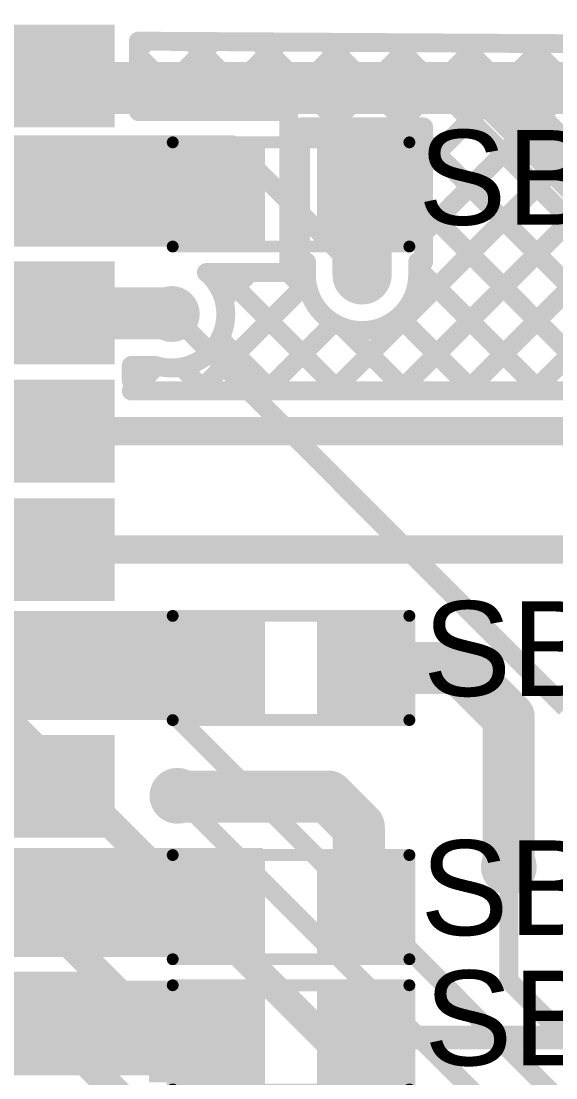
# Model space of a CAD drawing. Header units: millimetres. Extents: x -0.57 to 2.98, y -0.65 to 2.86.
# Drawn here: x 1.542 to 1.7679, y 2.1399 to 2.5862 of the extents above; entities that cross this region are included whole.
import ezdxf

# ---------------------------------------------------------------- set-up
doc = ezdxf.new("R2010")
doc.units = ezdxf.units.MM
doc.header["$MEASUREMENT"] = 0
for name, color, linetype in [('BottomLayer', 5, 'Continuous'), ('BottomSolder', 6, 'Continuous'), ('Mechanical2', 216, 'Continuous'), ('TopLayer', 1, 'Continuous'), ('TopOverlay', 2, 'Continuous'), ('TopPaste', 8, 'Continuous'), ('TopSolder', 216, 'Continuous'), ('ViaHoleLayer', 16, 'Continuous')]:
    doc.layers.add(name, color=color, linetype=linetype)
doc.styles.add('Arial', font='', dxfattribs={"height": 0.2})
doc.styles.get('Arial').set_extended_font_data('Arial')

# ---------------------------------------------------------------- blocks, each defined once
blk = doc.blocks.new('SOLDER_BRIDGE_277')
at = {"layer": 'TopLayer'}
for points in [[(-0.045, -0.0175), (-0.045, 0.0175), (-0.015, 0.0175), (-0.015, -0.0175)], [(0.015, -0.0175), (0.015, 0.0175), (0.045, 0.0175), (0.045, -0.0175)]]:
    blk.add_hatch(color=1, dxfattribs=at).paths.add_polyline_path(points)
at = {"layer": 'TopPaste'}
for points in [[(-0.045, -0.0175), (-0.045, 0.0175), (-0.015, 0.0175), (-0.015, -0.0175)], [(0.015, -0.0175), (0.015, 0.0175), (0.045, 0.0175), (0.045, -0.0175)]]:
    blk.add_hatch(color=8, dxfattribs=at).paths.add_polyline_path(points)
at = {"layer": 'TopSolder'}
for points in [[(-0.049, -0.0215), (-0.049, 0.0215), (-0.011, 0.0215), (-0.011, -0.0215)], [(0.011, -0.0215), (0.011, 0.0215), (0.049, 0.0215), (0.049, -0.0215)]]:
    blk.add_hatch(color=216, dxfattribs=at).paths.add_polyline_path(points)
at = {"layer": 'TopOverlay', "const_width": 0.005}
for points in [[(-0.05, -0.022), (-0.05, 0.022)], [(-0.05, 0.022), (0.05, 0.022)], [(0.05, -0.022), (0.05, 0.022)], [(-0.05, -0.022), (0.05, -0.022)]]:
    blk.add_lwpolyline(points, dxfattribs=at)
at = {"layer": 'TopOverlay', "const_width": 0.0025}
for points in [[(-0.05125, 0.022, 1), (-0.04875, 0.022, 1)], [(-0.05125, 0.022, 1), (-0.04875, 0.022, 1)], [(0.04875, 0.022, 1), (0.05125, 0.022, 1)], [(0.04875, 0.022, 1), (0.05125, 0.022, 1)], [(-0.05125, -0.022, 1), (-0.04875, -0.022, 1)], [(-0.05125, -0.022, 1), (-0.04875, -0.022, 1)], [(0.04875, -0.022, 1), (0.05125, -0.022, 1)], [(0.04875, -0.022, 1), (0.05125, -0.022, 1)]]:
    blk.add_lwpolyline(points, format="xyb", close=True, dxfattribs=at)
blk = doc.blocks.new('ESP32_WROVER_E_N8R8_292')
at = {"layer": 'TopLayer'}
for points in [[(0.31496, 0.46772), (0.37402, 0.46772), (0.37402, 0.43228), (0.31496, 0.43228)], [(0.31496, 0.41772), (0.37402, 0.41772), (0.37402, 0.38228), (0.31496, 0.38228)], [(0.31496, 0.36772), (0.37402, 0.36772), (0.37402, 0.33228), (0.31496, 0.33228)], [(0.31496, 0.31772), (0.37402, 0.31772), (0.37402, 0.28228), (0.31496, 0.28228)], [(0.31496, 0.26772), (0.37402, 0.26772), (0.37402, 0.23228), (0.31496, 0.23228)], [(0.31496, 0.21772), (0.37402, 0.21772), (0.37402, 0.18228), (0.31496, 0.18228)], [(0.31496, 0.16772), (0.37402, 0.16772), (0.37402, 0.13228), (0.31496, 0.13228)], [(0.31496, 0.11772), (0.37402, 0.11772), (0.37402, 0.08228), (0.31496, 0.08228)], [(0.31496, 0.06772), (0.37402, 0.06772), (0.37402, 0.03228), (0.31496, 0.03228)]]:
    blk.add_hatch(color=1, dxfattribs=at).paths.add_polyline_path(points)
at = {"layer": 'TopPaste'}
for points in [[(0.31496, 0.46772), (0.37402, 0.46772), (0.37402, 0.43228), (0.31496, 0.43228)], [(0.31496, 0.41772), (0.37402, 0.41772), (0.37402, 0.38228), (0.31496, 0.38228)], [(0.31496, 0.36772), (0.37402, 0.36772), (0.37402, 0.33228), (0.31496, 0.33228)], [(0.31496, 0.31772), (0.37402, 0.31772), (0.37402, 0.28228), (0.31496, 0.28228)], [(0.31496, 0.26772), (0.37402, 0.26772), (0.37402, 0.23228), (0.31496, 0.23228)], [(0.31496, 0.21772), (0.37402, 0.21772), (0.37402, 0.18228), (0.31496, 0.18228)], [(0.31496, 0.16772), (0.37402, 0.16772), (0.37402, 0.13228), (0.31496, 0.13228)], [(0.31496, 0.11772), (0.37402, 0.11772), (0.37402, 0.08228), (0.31496, 0.08228)], [(0.31496, 0.06772), (0.37402, 0.06772), (0.37402, 0.03228), (0.31496, 0.03228)]]:
    blk.add_hatch(color=8, dxfattribs=at).paths.add_polyline_path(points)
at = {"layer": 'TopSolder'}
for points in [[(0.31096, 0.47172), (0.37802, 0.47172), (0.37802, 0.42828), (0.31096, 0.42828)], [(0.31096, 0.42172), (0.37802, 0.42172), (0.37802, 0.37828), (0.31096, 0.37828)], [(0.31096, 0.37172), (0.37802, 0.37172), (0.37802, 0.32828), (0.31096, 0.32828)], [(0.31096, 0.32172), (0.37802, 0.32172), (0.37802, 0.27828), (0.31096, 0.27828)], [(0.31096, 0.27172), (0.37802, 0.27172), (0.37802, 0.22828), (0.31096, 0.22828)], [(0.31096, 0.22172), (0.37802, 0.22172), (0.37802, 0.17828), (0.31096, 0.17828)], [(0.31096, 0.17172), (0.37802, 0.17172), (0.37802, 0.12828), (0.31096, 0.12828)], [(0.31096, 0.12172), (0.37802, 0.12172), (0.37802, 0.07828), (0.31096, 0.07828)], [(0.31096, 0.07172), (0.37802, 0.07172), (0.37802, 0.02828), (0.31096, 0.02828)]]:
    blk.add_hatch(color=216, dxfattribs=at).paths.add_polyline_path(points)
blk = doc.blocks.new('SOLDER_BRIDGE_325')
at = {"layer": 'TopLayer'}
for points in [[(-0.045, -0.0175), (-0.045, 0.0175), (-0.015, 0.0175), (-0.015, -0.0175)], [(0.015, -0.0175), (0.015, 0.0175), (0.045, 0.0175), (0.045, -0.0175)]]:
    blk.add_hatch(color=1, dxfattribs=at).paths.add_polyline_path(points)
at = {"layer": 'TopPaste'}
for points in [[(-0.045, -0.0175), (-0.045, 0.0175), (-0.015, 0.0175), (-0.015, -0.0175)], [(0.015, -0.0175), (0.015, 0.0175), (0.045, 0.0175), (0.045, -0.0175)]]:
    blk.add_hatch(color=8, dxfattribs=at).paths.add_polyline_path(points)
at = {"layer": 'TopSolder'}
for points in [[(-0.049, -0.0215), (-0.049, 0.0215), (-0.011, 0.0215), (-0.011, -0.0215)], [(0.011, -0.0215), (0.011, 0.0215), (0.049, 0.0215), (0.049, -0.0215)]]:
    blk.add_hatch(color=216, dxfattribs=at).paths.add_polyline_path(points)
at = {"layer": 'TopOverlay', "const_width": 0.005}
for points in [[(-0.05, -0.022), (-0.05, 0.022)], [(-0.05, 0.022), (0.05, 0.022)], [(0.05, -0.022), (0.05, 0.022)], [(-0.05, -0.022), (0.05, -0.022)]]:
    blk.add_lwpolyline(points, dxfattribs=at)
at = {"layer": 'TopOverlay', "const_width": 0.0025}
for points in [[(-0.05125, 0.022, 1), (-0.04875, 0.022, 1)], [(-0.05125, 0.022, 1), (-0.04875, 0.022, 1)], [(0.04875, 0.022, 1), (0.05125, 0.022, 1)], [(0.04875, 0.022, 1), (0.05125, 0.022, 1)], [(-0.05125, -0.022, 1), (-0.04875, -0.022, 1)], [(-0.05125, -0.022, 1), (-0.04875, -0.022, 1)], [(0.04875, -0.022, 1), (0.05125, -0.022, 1)], [(0.04875, -0.022, 1), (0.05125, -0.022, 1)]]:
    blk.add_lwpolyline(points, format="xyb", close=True, dxfattribs=at)
blk = doc.blocks.new('SOLDER_BRIDGE_326')
at = {"layer": 'TopLayer'}
for points in [[(-0.045, -0.0175), (-0.045, 0.0175), (-0.015, 0.0175), (-0.015, -0.0175)], [(0.015, -0.0175), (0.015, 0.0175), (0.045, 0.0175), (0.045, -0.0175)]]:
    blk.add_hatch(color=1, dxfattribs=at).paths.add_polyline_path(points)
at = {"layer": 'TopPaste'}
for points in [[(-0.045, -0.0175), (-0.045, 0.0175), (-0.015, 0.0175), (-0.015, -0.0175)], [(0.015, -0.0175), (0.015, 0.0175), (0.045, 0.0175), (0.045, -0.0175)]]:
    blk.add_hatch(color=8, dxfattribs=at).paths.add_polyline_path(points)
at = {"layer": 'TopSolder'}
for points in [[(-0.049, -0.0215), (-0.049, 0.0215), (-0.011, 0.0215), (-0.011, -0.0215)], [(0.011, -0.0215), (0.011, 0.0215), (0.049, 0.0215), (0.049, -0.0215)]]:
    blk.add_hatch(color=216, dxfattribs=at).paths.add_polyline_path(points)
at = {"layer": 'TopOverlay', "const_width": 0.005}
for points in [[(-0.05, -0.022), (-0.05, 0.022)], [(-0.05, 0.022), (0.05, 0.022)], [(0.05, -0.022), (0.05, 0.022)], [(-0.05, -0.022), (0.05, -0.022)]]:
    blk.add_lwpolyline(points, dxfattribs=at)
at = {"layer": 'TopOverlay', "const_width": 0.0025}
for points in [[(-0.05125, 0.022, 1), (-0.04875, 0.022, 1)], [(-0.05125, 0.022, 1), (-0.04875, 0.022, 1)], [(0.04875, 0.022, 1), (0.05125, 0.022, 1)], [(0.04875, 0.022, 1), (0.05125, 0.022, 1)], [(-0.05125, -0.022, 1), (-0.04875, -0.022, 1)], [(-0.05125, -0.022, 1), (-0.04875, -0.022, 1)], [(0.04875, -0.022, 1), (0.05125, -0.022, 1)], [(0.04875, -0.022, 1), (0.05125, -0.022, 1)]]:
    blk.add_lwpolyline(points, format="xyb", close=True, dxfattribs=at)
blk = doc.blocks.new('SOLDER_BRIDGE_327')
at = {"layer": 'TopLayer'}
for points in [[(-0.045, -0.0175), (-0.045, 0.0175), (-0.015, 0.0175), (-0.015, -0.0175)], [(0.015, -0.0175), (0.015, 0.0175), (0.045, 0.0175), (0.045, -0.0175)]]:
    blk.add_hatch(color=1, dxfattribs=at).paths.add_polyline_path(points)
at = {"layer": 'TopPaste'}
for points in [[(-0.045, -0.0175), (-0.045, 0.0175), (-0.015, 0.0175), (-0.015, -0.0175)], [(0.015, -0.0175), (0.015, 0.0175), (0.045, 0.0175), (0.045, -0.0175)]]:
    blk.add_hatch(color=8, dxfattribs=at).paths.add_polyline_path(points)
at = {"layer": 'TopSolder'}
for points in [[(-0.049, -0.0215), (-0.049, 0.0215), (-0.011, 0.0215), (-0.011, -0.0215)], [(0.011, -0.0215), (0.011, 0.0215), (0.049, 0.0215), (0.049, -0.0215)]]:
    blk.add_hatch(color=216, dxfattribs=at).paths.add_polyline_path(points)
at = {"layer": 'TopOverlay', "const_width": 0.005}
for points in [[(-0.05, -0.022), (-0.05, 0.022)], [(-0.05, 0.022), (0.05, 0.022)], [(0.05, -0.022), (0.05, 0.022)], [(-0.05, -0.022), (0.05, -0.022)]]:
    blk.add_lwpolyline(points, dxfattribs=at)
at = {"layer": 'TopOverlay', "const_width": 0.0025}
for points in [[(-0.05125, 0.022, 1), (-0.04875, 0.022, 1)], [(-0.05125, 0.022, 1), (-0.04875, 0.022, 1)], [(0.04875, 0.022, 1), (0.05125, 0.022, 1)], [(0.04875, 0.022, 1), (0.05125, 0.022, 1)], [(-0.05125, -0.022, 1), (-0.04875, -0.022, 1)], [(-0.05125, -0.022, 1), (-0.04875, -0.022, 1)], [(0.04875, -0.022, 1), (0.05125, -0.022, 1)], [(0.04875, -0.022, 1), (0.05125, -0.022, 1)]]:
    blk.add_lwpolyline(points, format="xyb", close=True, dxfattribs=at)

msp = doc.modelspace()

# ---------------------------------------------------------------- hatches: boundary and pattern name
at = {"layer": 'BottomLayer'}
h = msp.add_hatch(color=5, dxfattribs=at)
edge = h.paths.add_edge_path()
edge.add_arc((1.686, 2.479), 0.01181, 0, 360)
h = msp.add_hatch(color=5, dxfattribs=at)
edge = h.paths.add_edge_path()
edge.add_arc((1.60562, 2.4625), 0.01181, 0, 360)
h = msp.add_hatch(color=5, dxfattribs=at)
edge = h.paths.add_edge_path()
edge.add_arc((1.592, 2.308), 0.01181, 0, 360)
h = msp.add_hatch(color=5, dxfattribs=at)
edge = h.paths.add_edge_path()
edge.add_arc((1.608, 2.259), 0.01181, 0, 360)
h = msp.add_hatch(color=5, dxfattribs=at)
edge = h.paths.add_edge_path()
edge.add_arc((1.748, 2.229), 0.01181, 0, 360)
at = {"layer": 'BottomSolder'}
h = msp.add_hatch(color=6, dxfattribs=at)
edge = h.paths.add_edge_path()
edge.add_arc((1.686, 2.479), 0.00791, 0, 360)
h = msp.add_hatch(color=6, dxfattribs=at)
edge = h.paths.add_edge_path()
edge.add_arc((1.60562, 2.4625), 0.00791, 0, 360)
h = msp.add_hatch(color=6, dxfattribs=at)
edge = h.paths.add_edge_path()
edge.add_arc((1.592, 2.308), 0.00791, 0, 360)
h = msp.add_hatch(color=6, dxfattribs=at)
edge = h.paths.add_edge_path()
edge.add_arc((1.608, 2.259), 0.00791, 0, 360)
h = msp.add_hatch(color=6, dxfattribs=at)
edge = h.paths.add_edge_path()
edge.add_arc((1.748, 2.229), 0.00791, 0, 360)
at = {"layer": 'TopLayer'}
for points in [[(1.486, 2.491), (1.644, 2.491), (1.644, 2.537), (1.486, 2.537)], [(1.518, 2.291), (1.644, 2.291), (1.644, 2.337), (1.518, 2.337)], [(1.482, 2.191), (1.644, 2.191), (1.644, 2.237), (1.482, 2.237)], [(1.482, 2.141), (1.644, 2.141), (1.644, 2.181), (1.482, 2.181)], [(1.596, 2.138), (1.644, 2.138), (1.644, 2.157), (1.596, 2.157)]]:
    msp.add_hatch(color=1, dxfattribs=at).paths.add_polyline_path(points)
h = msp.add_hatch(color=1, dxfattribs=at)
edge = h.paths.add_edge_path()
edge.add_arc((1.686, 2.479), 0.01181, 0, 360)
h = msp.add_hatch(color=1, dxfattribs=at)
edge = h.paths.add_edge_path()
edge.add_arc((1.60562, 2.4625), 0.01181, 0, 360)
h = msp.add_hatch(color=1, dxfattribs=at)
edge = h.paths.add_edge_path()
edge.add_arc((1.592, 2.308), 0.01181, 0, 360)
h = msp.add_hatch(color=1, dxfattribs=at)
edge = h.paths.add_edge_path()
edge.add_arc((1.608, 2.259), 0.01181, 0, 360)
h = msp.add_hatch(color=1, dxfattribs=at)
edge = h.paths.add_edge_path()
edge.add_arc((1.748, 2.229), 0.01181, 0, 360)
at = {"layer": 'TopSolder'}
h = msp.add_hatch(color=216, dxfattribs=at)
edge = h.paths.add_edge_path()
edge.add_arc((1.686, 2.479), 0.00791, 0, 360)
h = msp.add_hatch(color=216, dxfattribs=at)
edge = h.paths.add_edge_path()
edge.add_arc((1.60562, 2.4625), 0.00791, 0, 360)
h = msp.add_hatch(color=216, dxfattribs=at)
edge = h.paths.add_edge_path()
edge.add_arc((1.592, 2.308), 0.00791, 0, 360)
h = msp.add_hatch(color=216, dxfattribs=at)
edge = h.paths.add_edge_path()
edge.add_arc((1.608, 2.259), 0.00791, 0, 360)
h = msp.add_hatch(color=216, dxfattribs=at)
edge = h.paths.add_edge_path()
edge.add_arc((1.748, 2.229), 0.00791, 0, 360)
at = {"layer": 'ViaHoleLayer'}
h = msp.add_hatch(color=16, dxfattribs=at)
edge = h.paths.add_edge_path()
edge.add_arc((1.686, 2.479), 0.00591, 0, 360)
h = msp.add_hatch(color=16, dxfattribs=at)
edge = h.paths.add_edge_path()
edge.add_arc((1.60562, 2.4625), 0.00591, 0, 360)
h = msp.add_hatch(color=16, dxfattribs=at)
edge = h.paths.add_edge_path()
edge.add_arc((1.592, 2.308), 0.00591, 0, 360)
h = msp.add_hatch(color=16, dxfattribs=at)
edge = h.paths.add_edge_path()
edge.add_arc((1.608, 2.259), 0.00591, 0, 360)
h = msp.add_hatch(color=16, dxfattribs=at)
edge = h.paths.add_edge_path()
edge.add_arc((1.748, 2.229), 0.00591, 0, 360)

# ---------------------------------------------------------------- linework, layer by layer
at = {"layer": 'BottomLayer'}
for points, const_width in [([(1.451, 2.558), (1.74, 2.558)], 0.022), ([(1.74, 2.558), (2.02, 2.558)], 0.022), ([(1.74, 2.558), (1.787, 2.511)], 0.022), ([(1.471, 2.534), (1.631, 2.534)], 0.008), ([(1.631, 2.534), (1.686, 2.479)], 0.008), ([(1.60562, 2.4625), (1.772, 2.29612)], 0.008), ([(1.499, 2.328), (1.75, 2.077)], 0.012), ([(1.592, 2.308), (2.125, 1.775)], 0.008), ([(1.608, 2.259), (2.108, 1.759)], 0.008), ([(1.748, 2.181), (1.748, 2.229)], 0.008), ([(1.496, 2.212), (1.547, 2.212)], 0.012), ([(1.547, 2.212), (1.72292, 2.03608)], 0.012), ([(1.748, 2.181), (2.142, 1.787)], 0.008), ([(1.496, 2.158), (1.558, 2.158)], 0.012), ([(1.558, 2.158), (1.69251, 2.02349)], 0.012)]:
    msp.add_lwpolyline(points, dxfattribs=dict(at, const_width=const_width))
for points, const_width in [([(1.7345, 2.558, 1), (1.7455, 2.558, 1)], 0.011), ([(1.7345, 2.558, 1), (1.7455, 2.558, 1)], 0.011), ([(1.7345, 2.558, 1), (1.7455, 2.558, 1)], 0.011), ([(1.629, 2.534, 1), (1.633, 2.534, 1)], 0.004), ([(1.629, 2.534, 1), (1.633, 2.534, 1)], 0.004), ([(1.684, 2.479, 1), (1.688, 2.479, 1)], 0.004), ([(1.60362, 2.4625, 1), (1.60762, 2.4625, 1)], 0.004), ([(1.59, 2.308, 1), (1.594, 2.308, 1)], 0.004), ([(1.606, 2.259, 1), (1.61, 2.259, 1)], 0.004), ([(1.746, 2.229, 1), (1.75, 2.229, 1)], 0.004), ([(1.544, 2.212, 1), (1.55, 2.212, 1)], 0.006), ([(1.544, 2.212, 1), (1.55, 2.212, 1)], 0.006), ([(1.746, 2.181, 1), (1.75, 2.181, 1)], 0.004), ([(1.746, 2.181, 1), (1.75, 2.181, 1)], 0.004), ([(1.555, 2.158, 1), (1.561, 2.158, 1)], 0.006), ([(1.555, 2.158, 1), (1.561, 2.158, 1)], 0.006)]:
    msp.add_lwpolyline(points, format="xyb", close=True, dxfattribs=dict(at, const_width=const_width))
at = {"layer": 'Mechanical2', "const_width": 0.01}
msp.add_lwpolyline([(1.75783, 2.80917, -6.230382), (0.64896, 2.81029)], format="xyb", dxfattribs=at)
at = {"layer": 'TopLayer'}
for points, const_width in [([(1.5915, 2.57773), (2.05562, 2.57498)], 0.008), ([(1.5915, 2.548), (1.5915, 2.57773)], 0.008), ([(1.5915, 2.57413), (1.59508, 2.57771)], 0.008), ([(1.59366, 2.548), (1.6232, 2.57754)], 0.008), ([(1.6137, 2.5776), (1.64329, 2.548)], 0.008), ([(1.62194, 2.548), (1.65132, 2.57737)], 0.008), ([(1.64215, 2.57743), (1.67808, 2.5415)], 0.008), ([(1.65023, 2.548), (1.67943, 2.57721)], 0.008), ([(1.6706, 2.57726), (1.70636, 2.5415)], 0.008), ([(1.67201, 2.5415), (1.70755, 2.57704)], 0.008), ([(1.67365, 2.43), (1.82002, 2.57637)], 0.008), ([(1.69905, 2.57709), (1.88244, 2.3937)], 0.008), ([(1.7003, 2.5415), (1.73567, 2.57687)], 0.008), ([(1.70193, 2.43), (1.84814, 2.57621)], 0.008), ([(1.712, 2.52492), (1.76379, 2.57671)], 0.008), ([(1.712, 2.49664), (1.79191, 2.57654)], 0.008), ([(1.72751, 2.57692), (1.89946, 2.40497)], 0.008), ([(1.73022, 2.43), (1.87626, 2.57604)], 0.008), ([(1.75596, 2.57675), (1.92435, 2.40836)], 0.008), ([(1.7585, 2.43), (1.90438, 2.57587)], 0.008), ([(1.5915, 2.5715), (1.61501, 2.548)], 0.008), ([(1.273, 2.563), (1.54798, 2.563)], 0.022), ([(1.54798, 2.563), (1.5875, 2.563)], 0.01), ([(1.5915, 2.548), (1.655, 2.548)], 0.008), ([(1.655, 2.48), (1.655, 2.548)], 0.008), ([(1.66, 2.5415), (1.712, 2.5415)], 0.008), ([(1.66, 2.4845), (1.66, 2.5415)], 0.008), ([(1.70636, 2.5415), (1.712, 2.53586)], 0.008), ([(1.712, 2.4845), (1.712, 2.5415)], 0.008), ([(1.655, 2.53629), (1.66, 2.53129)], 0.008), ([(1.712, 2.53586), (1.87792, 2.36994)], 0.008), ([(1.655, 2.52449), (1.66, 2.52949)], 0.008), ([(1.686, 2.479), (1.686, 2.513)], 0.025), ([(1.655, 2.50801), (1.66, 2.50301)], 0.008), ([(1.712, 2.50758), (1.78958, 2.43)], 0.008), ([(1.655, 2.4962), (1.66, 2.5012)], 0.008), ([(1.6625, 2.479), (1.6625, 2.4845)], 0.008), ([(1.7095, 2.479), (1.7095, 2.4845)], 0.008), ([(1.62025, 2.48), (1.655, 2.48)], 0.008), ([(1.62644, 2.48), (1.67644, 2.43)], 0.008), ([(1.62756, 2.46876), (1.6388, 2.48)], 0.008), ([(1.65472, 2.48), (1.66401, 2.47071)], 0.008), ([(1.7095, 2.48179), (1.76129, 2.43)], 0.008), ([(1.61708, 2.43), (1.66274, 2.47566)], 0.008), ([(1.54798, 2.463), (1.54823, 2.46275)], 0.022), ([(1.54823, 2.46275), (1.60537, 2.46275)], 0.022), ([(1.60537, 2.46275), (1.60562, 2.4625)], 0.022), ([(1.70159, 2.46142), (1.73301, 2.43)], 0.008), ([(1.64536, 2.43), (1.6741, 2.45874)], 0.008), ([(1.67771, 2.45701), (1.70472, 2.43)], 0.008), ([(1.62597, 2.45219), (1.64815, 2.43)], 0.008), ([(1.5885, 2.43428), (1.5885, 2.44075)], 0.008), ([(1.5885, 2.43428), (1.5885, 2.44075)], 0.008), ([(1.5885, 2.44075), (1.59875, 2.44075)], 0.008), ([(1.5888, 2.43), (1.59936, 2.44056)], 0.008), ([(1.6098, 2.44007), (1.61987, 2.43)], 0.008), ([(1.5885, 2.43), (1.792, 2.43)], 0.008), ([(1.54798, 2.413), (1.792, 2.413)], 0.012), ([(1.54798, 2.363), (1.798, 2.363)], 0.012), ([(1.686, 2.313), (1.72711, 2.313)], 0.022), ([(1.686, 2.3105), (1.686, 2.313)], 0.022), ([(1.686, 2.3105), (1.69, 2.3065)], 0.022), ([(1.72711, 2.313), (1.748, 2.29211)], 0.022), ([(1.748, 2.229), (1.748, 2.29211)], 0.022), ([(1.608, 2.259), (1.60831, 2.25869)], 0.022), ([(1.60831, 2.25869), (1.67175, 2.25869)], 0.022), ([(1.67175, 2.25869), (1.68463, 2.2458)], 0.022), ([(1.68463, 2.21337), (1.68463, 2.2458)], 0.022), ([(1.68463, 2.21337), (1.686, 2.212)], 0.022), ([(1.686, 2.157), (1.793, 2.157)], 0.01)]:
    msp.add_lwpolyline(points, dxfattribs=dict(at, const_width=const_width))
for points, const_width in [([(1.5895, 2.57773, 1), (1.5935, 2.57773, 1)], 0.004), ([(1.5895, 2.57773, 1), (1.5935, 2.57773, 1)], 0.004), ([(1.59308, 2.57771, 1), (1.59708, 2.57771, 1)], 0.004), ([(1.6117, 2.5776, 1), (1.6157, 2.5776, 1)], 0.004), ([(1.6212, 2.57754, 1), (1.6252, 2.57754, 1)], 0.004), ([(1.64015, 2.57743, 1), (1.64415, 2.57743, 1)], 0.004), ([(1.64932, 2.57737, 1), (1.65332, 2.57737, 1)], 0.004), ([(1.6686, 2.57726, 1), (1.6726, 2.57726, 1)], 0.004), ([(1.67743, 2.57721, 1), (1.68143, 2.57721, 1)], 0.004), ([(1.69705, 2.57709, 1), (1.70105, 2.57709, 1)], 0.004), ([(1.70555, 2.57704, 1), (1.70955, 2.57704, 1)], 0.004), ([(1.72551, 2.57692, 1), (1.72951, 2.57692, 1)], 0.004), ([(1.73367, 2.57687, 1), (1.73767, 2.57687, 1)], 0.004), ([(1.75396, 2.57675, 1), (1.75796, 2.57675, 1)], 0.004), ([(1.76179, 2.57671, 1), (1.76579, 2.57671, 1)], 0.004), ([(1.5895, 2.57413, 1), (1.5935, 2.57413, 1)], 0.004), ([(1.5895, 2.5715, 1), (1.5935, 2.5715, 1)], 0.004), ([(1.54248, 2.563, 1), (1.55348, 2.563, 1)], 0.011), ([(1.54548, 2.563, 1), (1.55048, 2.563, 1)], 0.005), ([(1.585, 2.563, 1), (1.59, 2.563, 1)], 0.005), ([(1.5895, 2.548, 1), (1.5935, 2.548, 1)], 0.004), ([(1.5895, 2.548, 1), (1.5935, 2.548, 1)], 0.004), ([(1.59166, 2.548, 1), (1.59566, 2.548, 1)], 0.004), ([(1.61301, 2.548, 1), (1.61701, 2.548, 1)], 0.004), ([(1.61994, 2.548, 1), (1.62394, 2.548, 1)], 0.004), ([(1.64129, 2.548, 1), (1.64529, 2.548, 1)], 0.004), ([(1.64823, 2.548, 1), (1.65223, 2.548, 1)], 0.004), ([(1.653, 2.548, 1), (1.657, 2.548, 1)], 0.004), ([(1.653, 2.548, 1), (1.657, 2.548, 1)], 0.004), ([(1.658, 2.5415, 1), (1.662, 2.5415, 1)], 0.004), ([(1.658, 2.5415, 1), (1.662, 2.5415, 1)], 0.004), ([(1.67001, 2.5415, 1), (1.67401, 2.5415, 1)], 0.004), ([(1.67608, 2.5415, 1), (1.68008, 2.5415, 1)], 0.004), ([(1.6983, 2.5415, 1), (1.7023, 2.5415, 1)], 0.004), ([(1.70436, 2.5415, 1), (1.70836, 2.5415, 1)], 0.004), ([(1.70436, 2.5415, 1), (1.70836, 2.5415, 1)], 0.004), ([(1.71, 2.5415, 1), (1.714, 2.5415, 1)], 0.004), ([(1.71, 2.5415, 1), (1.714, 2.5415, 1)], 0.004), ([(1.653, 2.53629, 1), (1.657, 2.53629, 1)], 0.004), ([(1.71, 2.53586, 1), (1.714, 2.53586, 1)], 0.004), ([(1.71, 2.53586, 1), (1.714, 2.53586, 1)], 0.004), ([(1.658, 2.53129, 1), (1.662, 2.53129, 1)], 0.004), ([(1.658, 2.52949, 1), (1.662, 2.52949, 1)], 0.004), ([(1.653, 2.52449, 1), (1.657, 2.52449, 1)], 0.004), ([(1.71, 2.52492, 1), (1.714, 2.52492, 1)], 0.004), ([(1.67975, 2.513, 1), (1.69225, 2.513, 1)], 0.0125), ([(1.653, 2.50801, 1), (1.657, 2.50801, 1)], 0.004), ([(1.71, 2.50758, 1), (1.714, 2.50758, 1)], 0.004), ([(1.658, 2.50301, 1), (1.662, 2.50301, 1)], 0.004), ([(1.658, 2.5012, 1), (1.662, 2.5012, 1)], 0.004), ([(1.653, 2.4962, 1), (1.657, 2.4962, 1)], 0.004), ([(1.71, 2.49664, 1), (1.714, 2.49664, 1)], 0.004), ([(1.67975, 2.479, 1), (1.69225, 2.479, 1)], 0.0125), ([(1.658, 2.4845, 1), (1.662, 2.4845, 1)], 0.004), ([(1.6605, 2.4845, 1), (1.6645, 2.4845, 1)], 0.004), ([(1.7075, 2.4845, 1), (1.7115, 2.4845, 1)], 0.004), ([(1.71, 2.4845, 1), (1.714, 2.4845, 1)], 0.004), ([(1.61825, 2.48, 1), (1.62225, 2.48, 1)], 0.004), ([(1.61825, 2.48, 1), (1.62225, 2.48, 1)], 0.004), ([(1.62444, 2.48, 1), (1.62844, 2.48, 1)], 0.004), ([(1.6368, 2.48, 1), (1.6408, 2.48, 1)], 0.004), ([(1.65272, 2.48, 1), (1.65672, 2.48, 1)], 0.004), ([(1.653, 2.48, 1), (1.657, 2.48, 1)], 0.004), ([(1.653, 2.48, 1), (1.657, 2.48, 1)], 0.004), ([(1.6605, 2.479, 1), (1.6645, 2.479, 1)], 0.004), ([(1.6605, 2.479, 1), (1.6645, 2.479, 1)], 0.004), ([(1.7075, 2.48179, 1), (1.7115, 2.48179, 1)], 0.004), ([(1.7075, 2.479, 1), (1.7115, 2.479, 1)], 0.004), ([(1.7075, 2.479, 1), (1.7115, 2.479, 1)], 0.004), ([(1.66074, 2.47566, 1), (1.66474, 2.47566, 1)], 0.004), ([(1.54248, 2.463, 1), (1.55348, 2.463, 1)], 0.011), ([(1.54273, 2.46275, 1), (1.55373, 2.46275, 1)], 0.011), ([(1.54273, 2.46275, 1), (1.55373, 2.46275, 1)], 0.011), ([(1.59987, 2.46275, 1), (1.61087, 2.46275, 1)], 0.011), ([(1.59987, 2.46275, 1), (1.61087, 2.46275, 1)], 0.011), ([(1.60012, 2.4625, 1), (1.61112, 2.4625, 1)], 0.011), ([(1.62556, 2.46876, 1), (1.62956, 2.46876, 1)], 0.004), ([(1.66201, 2.47071, 1), (1.66601, 2.47071, 1)], 0.004), ([(1.62643, 2.4625, 1), (1.63043, 2.4625, 1)], 0.004), ([(1.62643, 2.4625, 1), (1.63043, 2.4625, 1)], 0.004), ([(1.69959, 2.46142, 1), (1.70359, 2.46142, 1)], 0.004), ([(1.6721, 2.45874, 1), (1.6761, 2.45874, 1)], 0.004), ([(1.67571, 2.45701, 1), (1.67971, 2.45701, 1)], 0.004), ([(1.62397, 2.45219, 1), (1.62797, 2.45219, 1)], 0.004), ([(1.5865, 2.44075, 1), (1.5905, 2.44075, 1)], 0.004), ([(1.5865, 2.44075, 1), (1.5905, 2.44075, 1)], 0.004), ([(1.5865, 2.44075, 1), (1.5905, 2.44075, 1)], 0.004), ([(1.59675, 2.44075, 1), (1.60075, 2.44075, 1)], 0.004), ([(1.59675, 2.44075, 1), (1.60075, 2.44075, 1)], 0.004), ([(1.59736, 2.44056, 1), (1.60136, 2.44056, 1)], 0.004), ([(1.6078, 2.44007, 1), (1.6118, 2.44007, 1)], 0.004), ([(1.5865, 2.43428, 1), (1.5905, 2.43428, 1)], 0.004), ([(1.5865, 2.43428, 1), (1.5905, 2.43428, 1)], 0.004), ([(1.5865, 2.43, 1), (1.5905, 2.43, 1)], 0.004), ([(1.5868, 2.43, 1), (1.5908, 2.43, 1)], 0.004), ([(1.61508, 2.43, 1), (1.61908, 2.43, 1)], 0.004), ([(1.61787, 2.43, 1), (1.62187, 2.43, 1)], 0.004), ([(1.64336, 2.43, 1), (1.64736, 2.43, 1)], 0.004), ([(1.64615, 2.43, 1), (1.65015, 2.43, 1)], 0.004), ([(1.67165, 2.43, 1), (1.67565, 2.43, 1)], 0.004), ([(1.67444, 2.43, 1), (1.67844, 2.43, 1)], 0.004), ([(1.69993, 2.43, 1), (1.70393, 2.43, 1)], 0.004), ([(1.70272, 2.43, 1), (1.70672, 2.43, 1)], 0.004), ([(1.72822, 2.43, 1), (1.73222, 2.43, 1)], 0.004), ([(1.73101, 2.43, 1), (1.73501, 2.43, 1)], 0.004), ([(1.7565, 2.43, 1), (1.7605, 2.43, 1)], 0.004), ([(1.75929, 2.43, 1), (1.76329, 2.43, 1)], 0.004), ([(1.54498, 2.413, 1), (1.55098, 2.413, 1)], 0.006), ([(1.54498, 2.363, 1), (1.55098, 2.363, 1)], 0.006), ([(1.6805, 2.313, 1), (1.6915, 2.313, 1)], 0.011), ([(1.6805, 2.313, 1), (1.6915, 2.313, 1)], 0.011), ([(1.6805, 2.3105, 1), (1.6915, 2.3105, 1)], 0.011), ([(1.6805, 2.3105, 1), (1.6915, 2.3105, 1)], 0.011), ([(1.72161, 2.313, 1), (1.73261, 2.313, 1)], 0.011), ([(1.72161, 2.313, 1), (1.73261, 2.313, 1)], 0.011), ([(1.6845, 2.3065, 1), (1.6955, 2.3065, 1)], 0.011), ([(1.7425, 2.29211, 1), (1.7535, 2.29211, 1)], 0.011), ([(1.7425, 2.29211, 1), (1.7535, 2.29211, 1)], 0.011), ([(1.6025, 2.259, 1), (1.6135, 2.259, 1)], 0.011), ([(1.60281, 2.25869, 1), (1.61381, 2.25869, 1)], 0.011), ([(1.60281, 2.25869, 1), (1.61381, 2.25869, 1)], 0.011), ([(1.66625, 2.25869, 1), (1.67725, 2.25869, 1)], 0.011), ([(1.66625, 2.25869, 1), (1.67725, 2.25869, 1)], 0.011), ([(1.67913, 2.2458, 1), (1.69013, 2.2458, 1)], 0.011), ([(1.67913, 2.2458, 1), (1.69013, 2.2458, 1)], 0.011), ([(1.7425, 2.229, 1), (1.7535, 2.229, 1)], 0.011), ([(1.67913, 2.21337, 1), (1.69013, 2.21337, 1)], 0.011), ([(1.67913, 2.21337, 1), (1.69013, 2.21337, 1)], 0.011), ([(1.6805, 2.212, 1), (1.6915, 2.212, 1)], 0.011), ([(1.6835, 2.157, 1), (1.6885, 2.157, 1)], 0.005)]:
    msp.add_lwpolyline(points, format="xyb", close=True, dxfattribs=dict(at, const_width=const_width))
at = {"layer": 'TopLayer', "const_width": 0.008}
for points in [[(1.62025, 2.48, -0.222156), (1.62843, 2.4625)], [(1.7095, 2.479, -1), (1.6625, 2.479)], [(1.62843, 2.4625, -0.50702), (1.59875, 2.44075)]]:
    msp.add_lwpolyline(points, format="xyb", dxfattribs=at)

# ---------------------------------------------------------------- block references
for name, p in [('ESP32_WROVER_E_N8R8_292', (1.20349, 2.113)), ('SOLDER_BRIDGE_327', (1.656, 2.513)), ('SOLDER_BRIDGE_326', (1.656, 2.313)), ('SOLDER_BRIDGE_325', (1.656, 2.212)), ('SOLDER_BRIDGE_277', (1.656, 2.157))]:
    msp.add_blockref(name, p)

# ---------------------------------------------------------------- texts
at = {"layer": 'TopOverlay', "style": 'Arial'}
for s, p in [('SB1', (1.70972, 2.50021)), ('SB2', (1.71173, 2.30121)), ('SB3', (1.7106, 2.20021)), ('SB4', (1.71225, 2.14521))]:
    msp.add_text(s, height=0.04, dxfattribs=at).set_placement(p)

doc.saveas('drawing.dxf')
